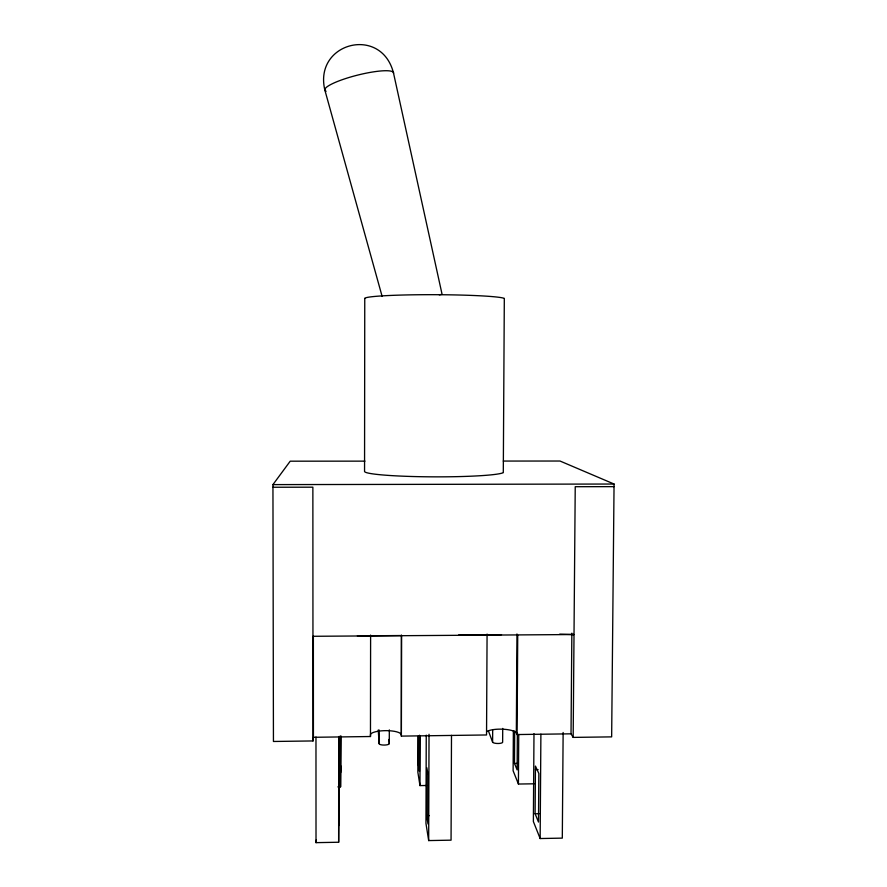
<?xml version="1.0" encoding="UTF-8"?>
<svg xmlns="http://www.w3.org/2000/svg" width="887" height="887" viewBox="0 0 887 887"><rect width="100%" height="100%" fill="white"/><g stroke="black" fill="none" stroke-linecap="round" stroke-linejoin="round"><path stroke-width="1.33" d="M315.972 737.053L316.016 842.65L338.646 842.24L338.679 736.742M339.266 736.299L338.646 842.24M337.892 786.891L340.553 786.847L340.575 736.121M341.029 736.033L340.553 786.847M364.934 461.14L290.215 461.185L272.941 484.612L273.44 741.477L313.011 740.944L313.421 737.297L370.467 736.52L370.611 635.081M389.315 729.901L389.282 743.561A5.067 1.43 -0.5 0 1 384.337 745.069A5.067 1.43 -0.5 0 1 379.148 743.705L379.17 730.034M487.074 634.083L486.542 734.968L401.356 736.11L401.367 634.981M401.356 736.11L401.589 636.179M417.954 736.376L417.855 772.189L419.972 785.594L426.558 785.494M418.487 736.398L418.398 764.849L419.462 771.38L419.573 735.223M419.972 785.594L420.128 735.755M426.248 735.123L425.96 823.424L428.676 840.577L451.062 840.166L451.494 735.356M426.658 815.641L426.813 767.721L428.177 775.171L428.011 823.99L426.658 815.641L429.375 815.596M428.676 840.577L429.031 734.281M502.718 728.415L502.641 741.998A5.045 1.419 1.1 0 1 498.172 743.494A5.045 1.419 1.1 0 1 492.607 742.142L492.684 729.901M513.362 730.988L513.118 770.748L518.418 784.041L534.085 783.798M517.365 732.662L517.132 769.905L514.482 763.43L514.682 731.054M503.295 461.063L560.019 461.029L614.059 484.036L611.653 736.875L573.168 737.396L571.028 733.826L517.088 734.558L516.334 732.873L516.955 633.972M517.088 734.558L517.72 635.192M518.418 784.041L518.74 734.425M533.985 733.682L533.375 821.539L540.15 838.537L562.303 838.126L563.134 732.485M535.105 813.778L535.438 766.091L538.841 773.486L538.498 822.049L535.105 813.778L539.141 813.701M540.15 838.537L540.893 734.159M571.028 733.826L571.849 633.152M573.168 737.396L575.231 486.708L614.037 486.641M340.675 772.577L340.907 766.002M316.016 842.65L316.238 839.989M313.033 636.289L574.011 634.538L559.719 634.138M439.287 294.828L442.07 294.284L393.573 73.311C381.732 25.102 313.721 42.399 324.797 89.853L382.12 296.38M514.482 763.43L517.21 763.385M535.415 769.672L538.11 769.628M357.383 635.901L400.347 635.535M458.557 635.025L501.51 634.648M272.941 484.612L614.059 484.036M272.952 487.251L312.867 487.185L313.011 740.944M488.415 730.91L492.607 742.142M388.905 739.459L389.282 743.561M378.25 730.023L379.148 743.705M370.467 736.52L370.511 734.236L371.775 733.172A15.478 4.28 -0.4 0 1 388.428 730.7A15.478 4.28 -0.4 0 1 401.135 734.403M313.366 636.522L313.421 737.297M326.128 91.25A35.436 6.486 -14.1 0 1 354.977 75.794A35.436 6.486 -14.1 0 1 393.573 73.311M486.775 731.642A15.412 4.224 1.1 0 1 502.53 729.192A15.412 4.224 1.1 0 1 516.334 732.873M338.812 776.546L338.801 825.564L339.111 769.029L338.812 776.546M364.757 298.453L364.557 471.429A69.751 5.211 0.2 0 0 429.397 476.818A69.751 5.211 0.2 0 0 503.295 472.649L504.315 298.376A70.162 4.036 0.2 0 0 430.007 294.684A70.162 4.036 0.2 0 0 364.757 298.453"/></g></svg>
